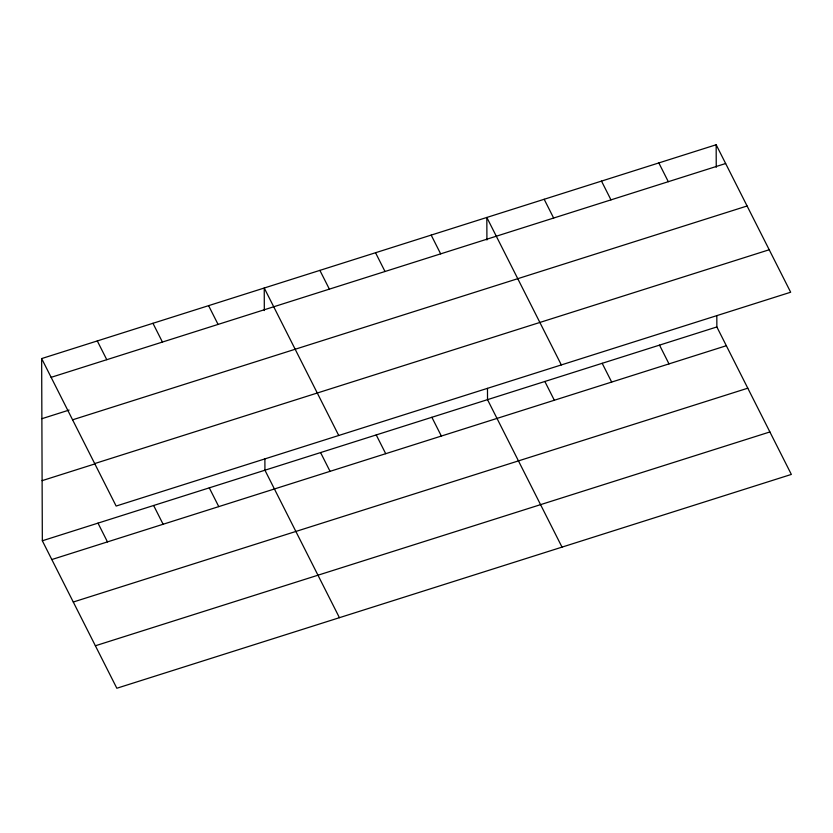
<?xml version="1.0" encoding="UTF-8"?>
<svg xmlns="http://www.w3.org/2000/svg" width="833" height="833" viewBox="0 0 833 833"><rect width="100%" height="100%" fill="white"/><g stroke="black" fill="none" stroke-linecap="round" stroke-linejoin="round"><path stroke-width="1.25" d="M41.65 358.575L716.161 144.755L790.663 292.227L116.141 506.048L41.65 358.575L42.337 540.773L116.839 688.245L791.35 474.425L716.859 326.952L716.817 315.676M51.125 377.339L725.647 163.518M41.879 418.697L69.087 410.075M72.586 419.811L747.097 205.99M94.691 463.575L769.203 249.754M42.108 480.651L95.285 463.794M42.337 540.773L716.859 326.952M51.823 559.537L726.334 345.716M73.273 602.02L747.795 388.188M95.378 645.773L769.89 431.952M658.83 162.924L668.305 181.688M601.499 181.105L610.974 199.868M659.517 345.122L669.003 363.896M544.168 199.274L553.643 218.038M602.186 363.303L611.672 382.066M561.327 364.927L486.826 217.455L486.92 239.998M544.855 381.472L554.33 400.246M431.182 235.093L440.657 253.857M562.015 547.125L487.524 399.653L487.482 388.376M375.537 252.732L385.013 271.496M431.869 417.291L441.355 436.055M319.882 270.371L329.368 289.134M376.224 434.93L385.71 453.693M338.739 435.492L264.238 288.01L264.321 310.563M320.58 452.569L330.055 471.343M208.594 305.649L218.069 324.422M339.427 617.69L264.936 470.208L264.884 458.941M152.949 323.298L162.425 342.061M209.281 487.857L218.767 506.62M97.294 340.936L106.78 359.7M153.636 505.496L163.112 524.259M97.992 523.134L107.467 541.898M716.161 144.755L716.245 167.298"/></g></svg>
